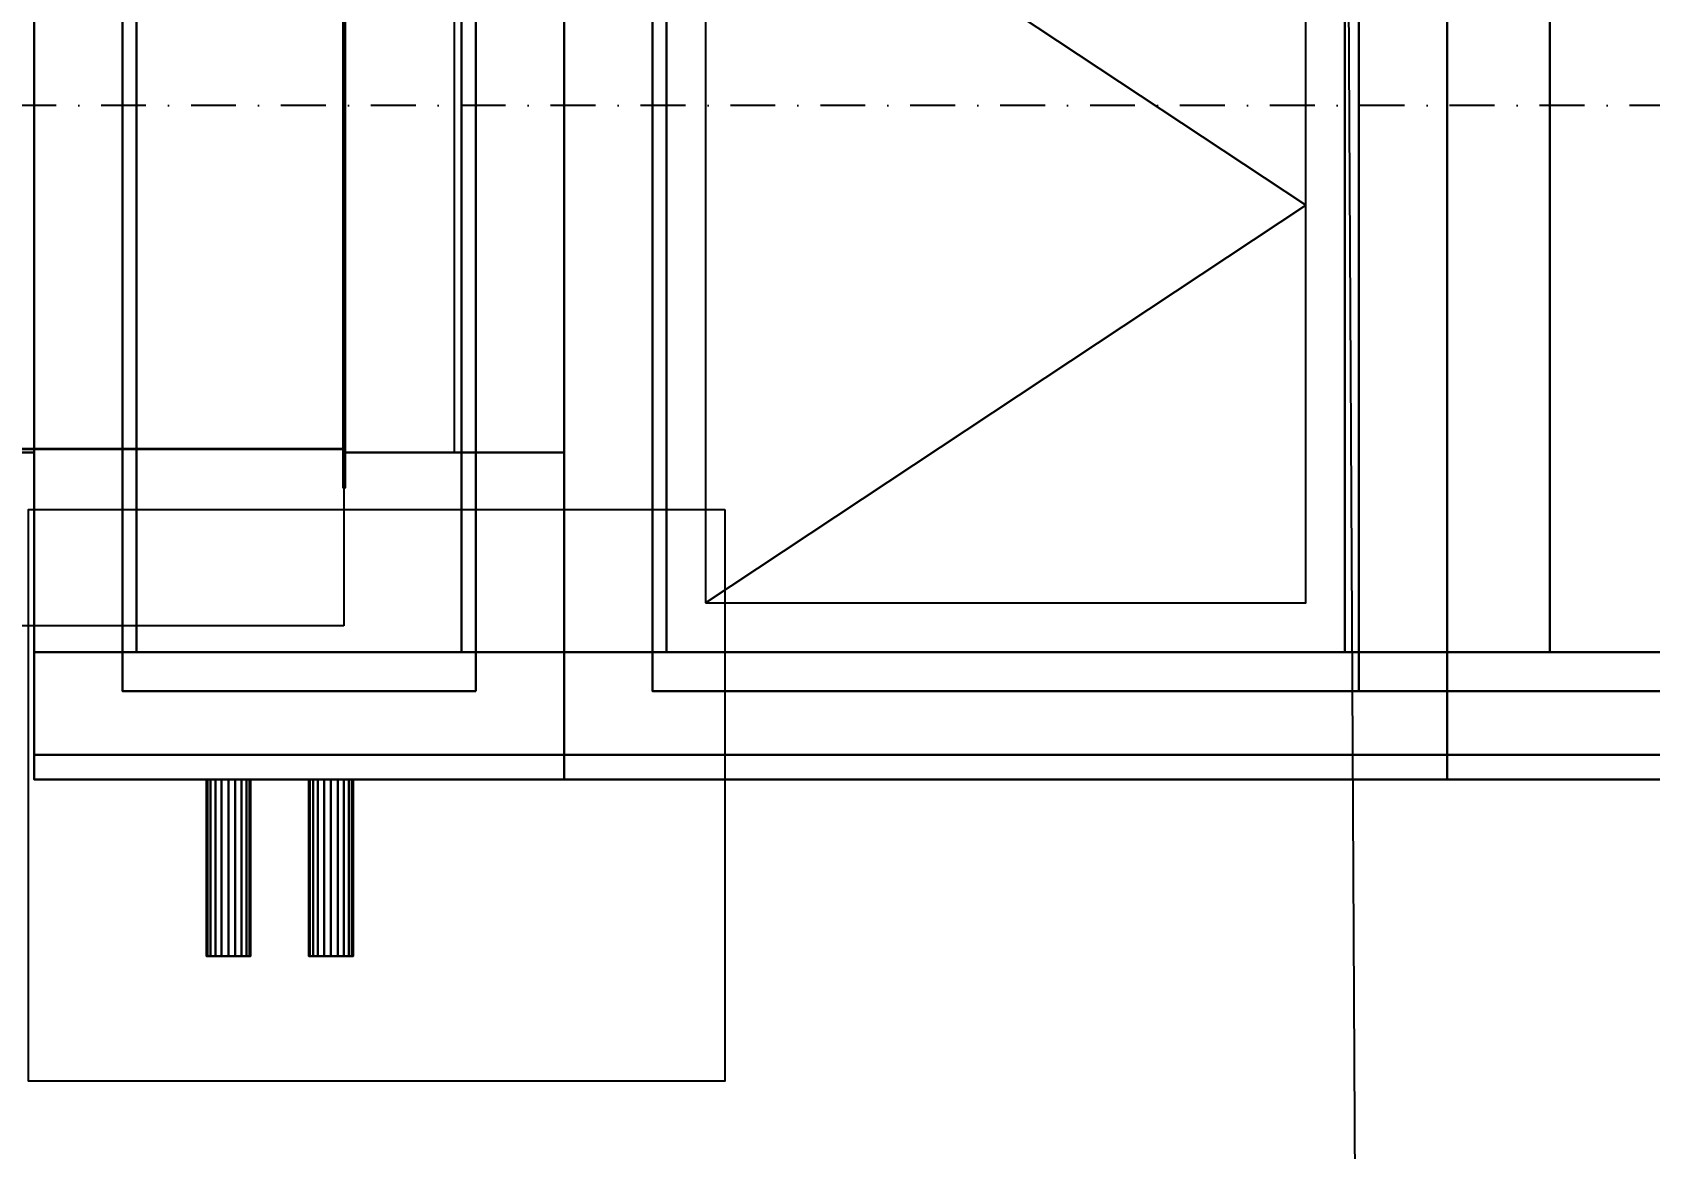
# Model space of a CAD drawing. Header units: millimetres. Extents: x 83708 to 840243643, y 645190 to 956201.
# Drawn here: x 351299 to 352214, y 855303 to 855935 of the extents above; entities that cross this region are included whole.
import ezdxf
from ezdxf import colors
from ezdxf.entities.mleader import LeaderData, LeaderLine
from ezdxf.math import Vec2, Vec3

# ---------------------------------------------------------------- set-up
doc = ezdxf.new("R2010")
doc.units = ezdxf.units.MM
doc.linetypes.add('DASHDOTX2', pattern=[50.8, 25.4, -12.7, 0, -12.7])
doc.linetypes.add('MiddleRoom', pattern=[1100000.0, 100000, 1000000.0])
for name, color, linetype in [('!ESP_Teljed', 30, 'DASHDOTX2'), ('DUCT-S-1', 7, 'Continuous'), ('FLECAD1', 7, 'Continuous'), ('FLECAD2', 7, 'Continuous'), ('FLECAD3', 7, 'Continuous'), ('FLECAD4', 7, 'Continuous'), ('PIPE-H-1', 7, 'Continuous')]:
    doc.layers.add(name, color=color, linetype=linetype)
doc.layers.add('Sein', color=7, linetype='Continuous', lineweight=9)
doc.styles.add('Annotative', font='malgunsl.ttf', dxfattribs={"height": 2})

# ---------------------------------------------------------------- blocks, each defined once
blk = doc.blocks.new('A$Cef77760f')
at = {"layer": '!ESP_Teljed'}
blk.add_lwpolyline([(1499.77, 5260), (-42299.67, 5260)], dxfattribs=at)
blk = doc.blocks.new('A$C98a65306')
at = {"lineweight": 0}
blk.add_blockref('A$Cef77760f', (40000, -10840), dxfattribs=at)
blk = doc.blocks.new('AC02935765_20221207113114_0')
at = {"layer": 'FLECAD1', "linetype": 'Continuous'}
for points in [[(425, 140, 150), (125, 139.9999, 150), (125, 1240, 150), (424.9999, 1240, 150)], [(125, 139.9999, 150), (125, 139.9999, 726), (125, 1240, 726), (125, 1240, 150)], [(425, 140, 726), (424.9999, 1240, 726), (125, 1240, 726), (125, 139.9999, 726)], [(925, 140, 150), (425, 140, 150), (424.9999, 1240, 150), (924.9999, 1240, 150)], [(425, 140, 150), (425, 140, 1302), (424.9999, 1240, 1302), (424.9999, 1240, 150)], [(925, 140, 1302), (924.9999, 1240, 1302), (424.9999, 1240, 1302), (425, 140, 1302)], [(425, 140, 150), (424.9999, 1240, 150), (424.9999, 1240, 726), (425, 140, 726)], [(2275, 140.0001, 150), (925, 140, 150), (924.9999, 1240, 150), (2275, 1240, 150)], [(925, 140, 150), (925, 140, 1302), (924.9999, 1240, 1302), (924.9999, 1240, 150)], [(2275, 140.0001, 1302), (2275, 1240, 1302), (924.9999, 1240, 1302), (925, 140, 1302)], [(925, 140, 150), (924.9999, 1240, 150), (924.9999, 1240, 1302), (925, 140, 1302)], [(183, 211.9999), (125, 211.9999), (125, 1168), (183, 1168)], [(125, 211.9999), (125, 211.9999, 150), (125, 1168, 150), (125, 1168)], [(183, 211.9999, 150), (183, 1168, 150), (125, 1168, 150), (125, 211.9999, 150)], [(183, 211.9999), (183, 1168), (183, 1168, 150), (183, 211.9999, 150)], [(425, 212), (367, 212), (366.9999, 1168), (424.9999, 1168)], [(367, 212), (367, 212, 150), (366.9999, 1168, 150), (366.9999, 1168)], [(425, 212, 150), (424.9999, 1168, 150), (366.9999, 1168, 150), (367, 212, 150)], [(483, 212), (425, 212), (424.9999, 1168), (482.9999, 1168)], [(425, 212), (425, 212, 150), (424.9999, 1168, 150), (424.9999, 1168)], [(483, 212, 150), (482.9999, 1168, 150), (424.9999, 1168, 150), (425, 212, 150)], [(425, 212), (424.9999, 1168), (424.9999, 1168, 150), (425, 212, 150)], [(483, 212), (482.9999, 1168), (482.9999, 1168, 150), (483, 212, 150)], [(925, 212), (867, 212), (866.9999, 1168), (924.9999, 1168)], [(867, 212), (867, 212, 150), (866.9999, 1168, 150), (866.9999, 1168)], [(925, 212, 150), (924.9999, 1168, 150), (866.9999, 1168, 150), (867, 212, 150)], [(983, 212), (925, 212), (924.9999, 1168), (982.9999, 1168)], [(925, 212), (925, 212, 150), (924.9999, 1168, 150), (924.9999, 1168)], [(983, 212, 150), (982.9999, 1168, 150), (924.9999, 1168, 150), (925, 212, 150)], [(925, 212), (924.9999, 1168), (924.9999, 1168, 150), (925, 212, 150)], [(983, 212), (982.9999, 1168), (982.9999, 1168, 150), (983, 212, 150)], [(299.9999, 1145, 794), (300.9999, 1145, 794), (301, 304.9999, 794), (300, 304.9999, 794)], [(299.9999, 1145, 794), (300, 304.9999, 794), (300, 304.9999, 1234), (299.9999, 1145, 1234)], [(299.9999, 1145, 1234), (300, 304.9999, 1234), (301, 304.9999, 1234), (300.9999, 1145, 1234)], [(300.9999, 1145, 794), (300.9999, 1145, 1234), (301, 304.9999, 1234), (301, 304.9999, 794)], [(1, 1125, 238), (125, 1125, 238), (125, 324.9999, 238), (1, 324.9999, 238)], [(1, 1125, 638), (1, 324.9999, 638), (125, 324.9999, 638), (125, 1125, 638)], [(125, 1125, 238), (125, 1125, 638), (125, 324.9999, 638), (125, 324.9999, 238)], [(300.9999, 1125, 814), (424.9999, 1125, 814), (425, 324.9999, 814), (301, 324.9999, 814)], [(300.9999, 1125, 814), (301, 324.9999, 814), (301, 324.9999, 1214), (300.9999, 1125, 1214)], [(300.9999, 1125, 1214), (301, 324.9999, 1214), (425, 324.9999, 1214), (424.9999, 1125, 1214)], [(424.9999, 1125, 814), (424.9999, 1125, 1214), (425, 324.9999, 1214), (425, 324.9999, 814)], [(1, 324.9999, 238), (125, 324.9999, 238), (125, 324.9999, 638), (1, 324.9999, 638)], [(301, 324.9999, 814), (425, 324.9999, 814), (425, 324.9999, 1214), (301, 324.9999, 1214)], [(300, 304.9999, 794), (301, 304.9999, 794), (301, 304.9999, 1234), (300, 304.9999, 1234)], [(425, 154), (125, 153.9999), (125, 211.9999), (425, 212)], [(425, 212), (125, 211.9999), (125, 211.9999, 150), (425, 212, 150)], [(425, 154, 150), (425, 212, 150), (125, 211.9999, 150), (125, 153.9999, 150)], [(183, 211.9999), (183, 211.9999, 150), (125, 211.9999, 150), (125, 211.9999)], [(125, 153.9999), (125, 153.9999, 150), (125, 211.9999, 150), (125, 211.9999)], [(425, 212), (425, 212, 150), (367, 212, 150), (367, 212)], [(483, 212), (483, 212, 150), (425, 212, 150), (425, 212)], [(925, 154), (425, 154), (425, 212), (925, 212)], [(425, 154), (425, 154, 150), (425, 212, 150), (425, 212)], [(925, 212), (425, 212), (425, 212, 150), (925, 212, 150)], [(925, 154, 150), (925, 212, 150), (425, 212, 150), (425, 154, 150)], [(425, 154), (425, 212), (425, 212, 150), (425, 154, 150)], [(925, 212), (925, 212, 150), (867, 212, 150), (867, 212)], [(2275, 154.0001), (925, 154), (925, 212), (2275, 212.0001)], [(2275, 212.0001), (925, 212), (925, 212, 150), (2275, 212.0001, 150)], [(2275, 154.0001, 150), (2275, 212.0001, 150), (925, 212, 150), (925, 154, 150)], [(983, 212), (983, 212, 150), (925, 212, 150), (925, 212)], [(925, 154), (925, 154, 150), (925, 212, 150), (925, 212)], [(925, 154), (925, 212), (925, 212, 150), (925, 154, 150)], [(425, 154), (425, 154, 150), (125, 153.9999, 150), (125, 153.9999)], [(925, 154), (925, 154, 150), (425, 154, 150), (425, 154)], [(2275, 154.0001), (2275, 154.0001, 150), (925, 154, 150), (925, 154)], [(425, 140, 150), (425, 140, 726), (125, 139.9999, 726), (125, 139.9999, 150)], [(925, 140, 150), (925, 140, 1302), (425, 140, 1302), (425, 140, 150)], [(2275, 140.0001, 150), (2275, 140.0001, 1302), (925, 140, 1302), (925, 140, 150)]]:
    blk.add_3dface(points, dxfattribs=at)
at = {"layer": 'FLECAD2', "linetype": 'Continuous'}
for points in [[(125, 189.9999, 203), (125, 189.9999, 673), (125, 1190, 673), (125, 1190, 203), (125, 189.9999, 203)], [(125, 189.9999, 203), (125, 189.9999, 673), (125, 1190, 673), (125, 1190, 203), (125, 189.9999, 203)], [(375, 190, 150), (175, 189.9999, 150), (175, 1190, 150), (374.9999, 1190, 150), (375, 190, 150)], [(175, 189.9999, 150), (175, 189.9999, 150), (175, 1190, 150), (175, 1190, 150), (175, 189.9999, 150)], [(375, 190, 726), (374.9999, 1190, 726), (175, 1190, 726), (175, 189.9999, 726), (375, 190, 726)], [(175, 189.9999, 726), (175, 1190, 726), (175, 1190, 726), (175, 189.9999, 726), (175, 189.9999, 726)], [(425, 190, 203), (425, 190, 673), (424.9999, 1190, 673), (424.9999, 1190, 203), (425, 190, 203)], [(425, 190, 203), (425, 190, 673), (424.9999, 1190, 673), (424.9999, 1190, 203), (425, 190, 203)], [(424.9999, 1190, 779), (425, 190, 779), (425, 190, 1249), (424.9999, 1190, 1249), (424.9999, 1190, 779)], [(424.9999, 1190, 779), (425, 190, 779), (425, 190, 1249), (424.9999, 1190, 1249), (424.9999, 1190, 779)], [(425, 190, 203), (424.9999, 1190, 203), (424.9999, 1190, 673), (425, 190, 673), (425, 190, 203)], [(925, 190, 150), (475, 190, 150), (474.9999, 1190, 150), (924.9999, 1190, 150), (925, 190, 150)], [(475, 190, 150), (475, 190, 150), (474.9999, 1190, 150), (474.9999, 1190, 150), (475, 190, 150)], [(474.9999, 1190, 1302), (475, 190, 1302), (475, 190, 1302), (474.9999, 1190, 1302), (474.9999, 1190, 1302)], [(474.9999, 1190, 1302), (475, 190, 1302), (875, 190, 1302), (874.9999, 1190, 1302), (474.9999, 1190, 1302)], [(874.9999, 1190, 1302), (875, 190, 1302), (925, 190, 1302), (924.9999, 1190, 1302), (874.9999, 1190, 1302)], [(2275, 190.0001, 150), (925, 190, 150), (924.9999, 1190, 150), (2275, 1190, 150), (2275, 190.0001, 150)], [(925, 190, 203), (925, 190, 1249), (924.9999, 1190, 1249), (924.9999, 1190, 203), (925, 190, 203)], [(2275, 190.0001, 1302), (2275, 1190, 1302), (924.9999, 1190, 1302), (925, 190, 1302), (2275, 190.0001, 1302)], [(925, 190, 203), (924.9999, 1190, 203), (924.9999, 1190, 673), (925, 190, 673), (925, 190, 203)], [(924.9999, 1190, 779), (924.9999, 1190, 1249), (925, 190, 1249), (925, 190, 779), (924.9999, 1190, 779)], [(924.9999, 1190, 779), (924.9999, 1190, 1249), (925, 190, 1249), (925, 190, 779), (924.9999, 1190, 779)], [(375, 140, 203), (375, 140, 673), (175, 139.9999, 673), (175, 139.9999, 203), (375, 140, 203)], [(175, 139.9999, 203), (175, 139.9999, 673), (175, 139.9999, 673), (175, 139.9999, 203), (175, 139.9999, 203)], [(925, 140, 203), (925, 140, 673), (475, 140, 673), (475, 140, 203), (925, 140, 203)], [(475, 140, 203), (475, 140, 673), (475, 140, 673), (475, 140, 203), (475, 140, 203)], [(475, 140, 779), (475, 140, 779), (475, 140, 1249), (475, 140, 1249), (475, 140, 779)], [(475, 140, 779), (875, 140, 779), (875, 140, 1249), (475, 140, 1249), (475, 140, 779)], [(875, 140, 779), (925, 140, 779), (925, 140, 1249), (875, 140, 1249), (875, 140, 779)], [(2275, 140.0001, 203), (2275, 140.0001, 1249), (925, 140, 1249), (925, 140, 203), (2275, 140.0001, 203)]]:
    blk.add_polyline3d(points, dxfattribs=at)
at = {"layer": 'FLECAD3', "linetype": 'Continuous'}
for p, q in [((363, 324.9999, 814), (363, 804.9999, 814)), ((363, 324.9999, 1214), (363, 804.9999, 1214)), ((332, 324.9999, 1214), (332, 324.9999, 974)), ((363, 324.9999, 814), (363, 324.9999, 1054)), ((394, 324.9999, 1214), (394, 324.9999, 974)), ((317.5, 140, 438), (232.5, 139.9999, 438)), ((275, 140, 395.5), (275, 140, 480.5)), ((475, 140, 203), (925, 140, 203)), ((925, 140, 1249), (475, 140, 1249)), ((475, 140, 1249), (475, 140, 203)), ((686.4, 140, 414.5), (662.2, 140, 414.5)), ((686.4, 140, 461.5), (662.2, 140, 461.5)), ((2275, 140.0001, 673), (925, 140, 673)), ((2275, 140.0001, 779), (925, 140, 779)), ((1225, 140, 203), (925, 140, 203)), ((925, 140, 203), (925, 140, 1249)), ((925, 140, 1249), (1225, 140, 1249)), ((925, 140, 203), (925, 140, 1249))]:
    blk.add_line(p, q, dxfattribs=at)
for points in [[(505, 240, 1302), (845, 240, 1302), (844.9999, 1140, 1302), (504.9999, 1140, 1302), (505, 240, 1302)], [(505, 240, 1302), (845, 465, 1302), (505, 690, 1302), (845, 915, 1302), (505, 1140, 1302)], [(125, 1125, 238), (125, 324.9999, 238), (125, 324.9999, 638), (125, 1125, 638), (125, 1125, 238)], [(299.9999, 1125, 814), (300, 324.9999, 814), (300, 324.9999, 1214), (299.9999, 1125, 1214), (299.9999, 1125, 814)], [(424.9999, 1125, 814), (425, 324.9999, 814), (425, 324.9999, 1214), (424.9999, 1125, 1214), (424.9999, 1125, 814)], [(225, 211.9999, 75), (224.9651, 211.9999, 72.9389), (224.5549, 211.9999, 68.90771), (223.7549, 211.9999, 65.00391), (222.5852, 211.9999, 61.2477), (221.0659, 211.9999, 57.65924), (219.2173, 211.9999, 54.25877), (215.906, 211.9999, 49.52486), (210.4751, 211.9999, 44.09406), (205.7412, 211.9999, 40.78271), (202.3408, 211.9999, 38.93413), (198.7522, 211.9999, 37.41487), (194.9961, 211.9999, 36.24514), (191.0923, 211.9999, 35.44512), (187.061, 211.9999, 35.03502), (185, 211.9999, 35), (182.939, 211.9999, 35.03502), (178.9077, 211.9999, 35.44512), (175.0039, 211.9999, 36.24514), (171.2478, 211.9999, 37.41487), (167.6592, 211.9999, 38.93413), (164.2588, 211.9999, 40.78271), (159.5249, 211.9999, 44.09406), (154.094, 211.9999, 49.52486), (150.7827, 211.9999, 54.25877), (148.9341, 211.9999, 57.65924), (147.4148, 211.9999, 61.2477), (146.2451, 211.9999, 65.00391), (145.4451, 211.9999, 68.90771), (145.0349, 211.9999, 72.9389), (145, 211.9999, 75), (145.0349, 211.9999, 77.0611), (145.4451, 211.9999, 81.09229), (146.2451, 211.9999, 84.99609), (147.4148, 211.9999, 88.7523), (148.9341, 211.9999, 92.34076), (150.7827, 211.9999, 95.74123), (154.094, 211.9999, 100.4751), (159.5249, 211.9999, 105.9059), (164.2588, 211.9999, 109.2173), (167.6592, 211.9999, 111.0659), (171.2478, 211.9999, 112.5851), (175.0039, 211.9999, 113.7549), (178.9077, 211.9999, 114.5549), (182.939, 211.9999, 114.965), (185, 211.9999, 115), (187.061, 211.9999, 114.965), (191.0923, 211.9999, 114.5549), (194.9961, 211.9999, 113.7549), (198.7522, 211.9999, 112.5851), (202.3408, 211.9999, 111.0659), (205.7412, 211.9999, 109.2173), (210.4751, 211.9999, 105.9059), (215.906, 211.9999, 100.4751), (219.2173, 211.9999, 95.74123), (221.0659, 211.9999, 92.34076), (222.5852, 211.9999, 88.7523), (223.7549, 211.9999, 84.99609), (224.5549, 211.9999, 81.09229), (224.9651, 211.9999, 77.0611), (225, 211.9999, 75), (225, 211.9999, 75)], [(405, 212, 75), (404.965, 212, 72.9389), (404.5549, 212, 68.90771), (403.7549, 212, 65.00391), (402.5851, 212, 61.2477), (401.0659, 212, 57.65924), (399.2173, 212, 54.25877), (395.906, 212, 49.52486), (390.4751, 212, 44.09406), (385.7412, 212, 40.78271), (382.3407, 212, 38.93413), (378.7523, 212, 37.41487), (374.9961, 212, 36.24514), (371.0923, 212, 35.44512), (367.0612, 212, 35.03502), (365, 212, 35), (362.9388, 212, 35.03502), (358.9077, 212, 35.44512), (355.0039, 212, 36.24514), (351.2477, 212, 37.41487), (347.6593, 212, 38.93413), (344.2588, 212, 40.78271), (339.5249, 212, 44.09406), (334.094, 212, 49.52486), (330.7827, 212, 54.25877), (328.9341, 212, 57.65924), (327.4149, 212, 61.2477), (326.2451, 212, 65.00391), (325.4451, 212, 68.90771), (325.035, 212, 72.9389), (325, 212, 75), (325.035, 212, 77.0611), (325.4451, 212, 81.09229), (326.2451, 212, 84.99609), (327.4149, 212, 88.7523), (328.9341, 212, 92.34076), (330.7827, 212, 95.74123), (334.094, 212, 100.4751), (339.5249, 212, 105.9059), (344.2588, 212, 109.2173), (347.6593, 212, 111.0659), (351.2477, 212, 112.5851), (355.0039, 212, 113.7549), (358.9077, 212, 114.5549), (362.9388, 212, 114.965), (365, 212, 115), (367.0612, 212, 114.965), (371.0923, 212, 114.5549), (374.9961, 212, 113.7549), (378.7523, 212, 112.5851), (382.3407, 212, 111.0659), (385.7412, 212, 109.2173), (390.4751, 212, 105.9059), (395.906, 212, 100.4751), (399.2173, 212, 95.74123), (401.0659, 212, 92.34076), (402.5851, 212, 88.7523), (403.7549, 212, 84.99609), (404.5549, 212, 81.09229), (404.965, 212, 77.0611), (405, 212, 75), (405, 212, 75)], [(565, 212, 75), (564.965, 212, 72.9389), (564.5549, 212, 68.90771), (563.7549, 212, 65.00391), (562.5851, 212, 61.2477), (561.0659, 212, 57.65924), (559.2173, 212, 54.25877), (555.906, 212, 49.52486), (550.4751, 212, 44.09406), (545.7412, 212, 40.78271), (542.3407, 212, 38.93413), (538.7523, 212, 37.41487), (534.9961, 212, 36.24514), (531.0923, 212, 35.44512), (527.0612, 212, 35.03502), (525, 212, 35), (522.9388, 212, 35.03502), (518.9077, 212, 35.44512), (515.0039, 212, 36.24514), (511.2477, 212, 37.41487), (507.6593, 212, 38.93413), (504.2588, 212, 40.78271), (499.5249, 212, 44.09406), (494.094, 212, 49.52486), (490.7827, 212, 54.25877), (488.9341, 212, 57.65924), (487.4149, 212, 61.2477), (486.2451, 212, 65.00391), (485.4451, 212, 68.90771), (485.035, 212, 72.9389), (485, 212, 75), (485.035, 212, 77.0611), (485.4451, 212, 81.09229), (486.2451, 212, 84.99609), (487.4149, 212, 88.7523), (488.9341, 212, 92.34076), (490.7827, 212, 95.74123), (494.094, 212, 100.4751), (499.5249, 212, 105.9059), (504.2588, 212, 109.2173), (507.6593, 212, 111.0659), (511.2477, 212, 112.5851), (515.0039, 212, 113.7549), (518.9077, 212, 114.5549), (522.9388, 212, 114.965), (525, 212, 115), (527.0612, 212, 114.965), (531.0923, 212, 114.5549), (534.9961, 212, 113.7549), (538.7523, 212, 112.5851), (542.3407, 212, 111.0659), (545.7412, 212, 109.2173), (550.4751, 212, 105.9059), (555.906, 212, 100.4751), (559.2173, 212, 95.74123), (561.0659, 212, 92.34076), (562.5851, 212, 88.7523), (563.7549, 212, 84.99609), (564.5549, 212, 81.09229), (564.965, 212, 77.0611), (565, 212, 75), (565, 212, 75)], [(865, 212, 75), (864.965, 212, 72.9389), (864.5549, 212, 68.90771), (863.7549, 212, 65.00391), (862.5851, 212, 61.2477), (861.0659, 212, 57.65924), (859.2173, 212, 54.25877), (855.906, 212, 49.52486), (850.4751, 212, 44.09406), (845.7412, 212, 40.78271), (842.3407, 212, 38.93413), (838.7523, 212, 37.41487), (834.9961, 212, 36.24514), (831.0923, 212, 35.44512), (827.0612, 212, 35.03502), (825, 212, 35), (822.9388, 212, 35.03502), (818.9077, 212, 35.44512), (815.0039, 212, 36.24514), (811.2477, 212, 37.41487), (807.6593, 212, 38.93413), (804.2588, 212, 40.78271), (799.5249, 212, 44.09406), (794.094, 212, 49.52486), (790.7827, 212, 54.25877), (788.9341, 212, 57.65924), (787.4149, 212, 61.2477), (786.2451, 212, 65.00391), (785.4451, 212, 68.90771), (785.035, 212, 72.9389), (785, 212, 75), (785.035, 212, 77.0611), (785.4451, 212, 81.09229), (786.2451, 212, 84.99609), (787.4149, 212, 88.7523), (788.9341, 212, 92.34076), (790.7827, 212, 95.74123), (794.094, 212, 100.4751), (799.5249, 212, 105.9059), (804.2588, 212, 109.2173), (807.6593, 212, 111.0659), (811.2477, 212, 112.5851), (815.0039, 212, 113.7549), (818.9077, 212, 114.5549), (822.9388, 212, 114.965), (825, 212, 115), (827.0612, 212, 114.965), (831.0923, 212, 114.5549), (834.9961, 212, 113.7549), (838.7523, 212, 112.5851), (842.3407, 212, 111.0659), (845.7412, 212, 109.2173), (850.4751, 212, 105.9059), (855.906, 212, 100.4751), (859.2173, 212, 95.74123), (861.0659, 212, 92.34076), (862.5851, 212, 88.7523), (863.7549, 212, 84.99609), (864.5549, 212, 81.09229), (864.965, 212, 77.0611), (865, 212, 75), (865, 212, 75)], [(225, 153.9999, 75), (224.9651, 153.9999, 72.9389), (224.5549, 153.9999, 68.90771), (223.7549, 153.9999, 65.00391), (222.5852, 153.9999, 61.2477), (221.0659, 153.9999, 57.65924), (219.2173, 153.9999, 54.25877), (215.906, 153.9999, 49.52486), (210.4751, 153.9999, 44.09406), (205.7412, 153.9999, 40.78271), (202.3408, 153.9999, 38.93413), (198.7522, 153.9999, 37.41487), (194.9961, 153.9999, 36.24514), (191.0923, 153.9999, 35.44512), (187.061, 153.9999, 35.03502), (185, 153.9999, 35), (182.939, 153.9999, 35.03502), (178.9077, 153.9999, 35.44512), (175.0039, 153.9999, 36.24514), (171.2478, 153.9999, 37.41487), (167.6592, 153.9999, 38.93413), (164.2588, 153.9999, 40.78271), (159.5249, 153.9999, 44.09406), (154.094, 153.9999, 49.52486), (150.7827, 153.9999, 54.25877), (148.9341, 153.9999, 57.65924), (147.4148, 153.9999, 61.2477), (146.2451, 153.9999, 65.00391), (145.4451, 153.9999, 68.90771), (145.0349, 153.9999, 72.9389), (145, 153.9999, 75), (145.0349, 153.9999, 77.0611), (145.4451, 153.9999, 81.09229), (146.2451, 153.9999, 84.99609), (147.4148, 153.9999, 88.7523), (148.9341, 153.9999, 92.34076), (150.7827, 153.9999, 95.74123), (154.094, 153.9999, 100.4751), (159.5249, 153.9999, 105.9059), (164.2588, 153.9999, 109.2173), (167.6592, 153.9999, 111.0659), (171.2478, 153.9999, 112.5851), (175.0039, 153.9999, 113.7549), (178.9077, 153.9999, 114.5549), (182.939, 153.9999, 114.965), (185, 153.9999, 115), (187.061, 153.9999, 114.965), (191.0923, 153.9999, 114.5549), (194.9961, 153.9999, 113.7549), (198.7522, 153.9999, 112.5851), (202.3408, 153.9999, 111.0659), (205.7412, 153.9999, 109.2173), (210.4751, 153.9999, 105.9059), (215.906, 153.9999, 100.4751), (219.2173, 153.9999, 95.74123), (221.0659, 153.9999, 92.34076), (222.5852, 153.9999, 88.7523), (223.7549, 153.9999, 84.99609), (224.5549, 153.9999, 81.09229), (224.9651, 153.9999, 77.0611), (225, 153.9999, 75), (225, 153.9999, 75)], [(405, 154, 75), (404.965, 154, 72.9389), (404.5549, 154, 68.90771), (403.7549, 154, 65.00391), (402.5851, 154, 61.2477), (401.0659, 154, 57.65924), (399.2173, 154, 54.25877), (395.906, 154, 49.52486), (390.4751, 154, 44.09406), (385.7412, 154, 40.78271), (382.3407, 154, 38.93413), (378.7523, 154, 37.41487), (374.9961, 154, 36.24514), (371.0923, 154, 35.44512), (367.0612, 154, 35.03502), (365, 154, 35), (362.9388, 154, 35.03502), (358.9077, 154, 35.44512), (355.0039, 154, 36.24514), (351.2477, 154, 37.41487), (347.6593, 154, 38.93413), (344.2588, 154, 40.78271), (339.5249, 154, 44.09406), (334.094, 154, 49.52486), (330.7827, 154, 54.25877), (328.9341, 154, 57.65924), (327.4149, 154, 61.2477), (326.2451, 154, 65.00391), (325.4451, 154, 68.90771), (325.035, 154, 72.9389), (325, 154, 75), (325.035, 154, 77.0611), (325.4451, 154, 81.09229), (326.2451, 154, 84.99609), (327.4149, 154, 88.7523), (328.9341, 154, 92.34076), (330.7827, 154, 95.74123), (334.094, 154, 100.4751), (339.5249, 154, 105.9059), (344.2588, 154, 109.2173), (347.6593, 154, 111.0659), (351.2477, 154, 112.5851), (355.0039, 154, 113.7549), (358.9077, 154, 114.5549), (362.9388, 154, 114.965), (365, 154, 115), (367.0612, 154, 114.965), (371.0923, 154, 114.5549), (374.9961, 154, 113.7549), (378.7523, 154, 112.5851), (382.3407, 154, 111.0659), (385.7412, 154, 109.2173), (390.4751, 154, 105.9059), (395.906, 154, 100.4751), (399.2173, 154, 95.74123), (401.0659, 154, 92.34076), (402.5851, 154, 88.7523), (403.7549, 154, 84.99609), (404.5549, 154, 81.09229), (404.965, 154, 77.0611), (405, 154, 75), (405, 154, 75)], [(565, 154, 75), (564.965, 154, 72.9389), (564.5549, 154, 68.90771), (563.7549, 154, 65.00391), (562.5851, 154, 61.2477), (561.0659, 154, 57.65924), (559.2173, 154, 54.25877), (555.906, 154, 49.52486), (550.4751, 154, 44.09406), (545.7412, 154, 40.78271), (542.3407, 154, 38.93413), (538.7523, 154, 37.41487), (534.9961, 154, 36.24514), (531.0923, 154, 35.44512), (527.0612, 154, 35.03502), (525, 154, 35), (522.9388, 154, 35.03502), (518.9077, 154, 35.44512), (515.0039, 154, 36.24514), (511.2477, 154, 37.41487), (507.6593, 154, 38.93413), (504.2588, 154, 40.78271), (499.5249, 154, 44.09406), (494.094, 154, 49.52486), (490.7827, 154, 54.25877), (488.9341, 154, 57.65924), (487.4149, 154, 61.2477), (486.2451, 154, 65.00391), (485.4451, 154, 68.90771), (485.035, 154, 72.9389), (485, 154, 75), (485.035, 154, 77.0611), (485.4451, 154, 81.09229), (486.2451, 154, 84.99609), (487.4149, 154, 88.7523), (488.9341, 154, 92.34076), (490.7827, 154, 95.74123), (494.094, 154, 100.4751), (499.5249, 154, 105.9059), (504.2588, 154, 109.2173), (507.6593, 154, 111.0659), (511.2477, 154, 112.5851), (515.0039, 154, 113.7549), (518.9077, 154, 114.5549), (522.9388, 154, 114.965), (525, 154, 115), (527.0612, 154, 114.965), (531.0923, 154, 114.5549), (534.9961, 154, 113.7549), (538.7523, 154, 112.5851), (542.3407, 154, 111.0659), (545.7412, 154, 109.2173), (550.4751, 154, 105.9059), (555.906, 154, 100.4751), (559.2173, 154, 95.74123), (561.0659, 154, 92.34076), (562.5851, 154, 88.7523), (563.7549, 154, 84.99609), (564.5549, 154, 81.09229), (564.965, 154, 77.0611), (565, 154, 75), (565, 154, 75)], [(865, 154, 75), (864.965, 154, 72.9389), (864.5549, 154, 68.90771), (863.7549, 154, 65.00391), (862.5851, 154, 61.2477), (861.0659, 154, 57.65924), (859.2173, 154, 54.25877), (855.906, 154, 49.52486), (850.4751, 154, 44.09406), (845.7412, 154, 40.78271), (842.3407, 154, 38.93413), (838.7523, 154, 37.41487), (834.9961, 154, 36.24514), (831.0923, 154, 35.44512), (827.0612, 154, 35.03502), (825, 154, 35), (822.9388, 154, 35.03502), (818.9077, 154, 35.44512), (815.0039, 154, 36.24514), (811.2477, 154, 37.41487), (807.6593, 154, 38.93413), (804.2588, 154, 40.78271), (799.5249, 154, 44.09406), (794.094, 154, 49.52486), (790.7827, 154, 54.25877), (788.9341, 154, 57.65924), (787.4149, 154, 61.2477), (786.2451, 154, 65.00391), (785.4451, 154, 68.90771), (785.035, 154, 72.9389), (785, 154, 75), (785.035, 154, 77.0611), (785.4451, 154, 81.09229), (786.2451, 154, 84.99609), (787.4149, 154, 88.7523), (788.9341, 154, 92.34076), (790.7827, 154, 95.74123), (794.094, 154, 100.4751), (799.5249, 154, 105.9059), (804.2588, 154, 109.2173), (807.6593, 154, 111.0659), (811.2477, 154, 112.5851), (815.0039, 154, 113.7549), (818.9077, 154, 114.5549), (822.9388, 154, 114.965), (825, 154, 115), (827.0612, 154, 114.965), (831.0923, 154, 114.5549), (834.9961, 154, 113.7549), (838.7523, 154, 112.5851), (842.3407, 154, 111.0659), (845.7412, 154, 109.2173), (850.4751, 154, 105.9059), (855.906, 154, 100.4751), (859.2173, 154, 95.74123), (861.0659, 154, 92.34076), (862.5851, 154, 88.7523), (863.7549, 154, 84.99609), (864.5549, 154, 81.09229), (864.965, 154, 77.0611), (865, 154, 75), (865, 154, 75)], [(331.6666, 140, 438), (331.6171, 140, 435.0801), (331.0361, 140, 429.3693), (329.9027, 140, 423.8389), (328.2456, 140, 418.5175), (326.0933, 140, 413.4339), (323.4745, 140, 408.6166), (320.4177, 140, 404.0941), (316.9517, 140, 399.8952), (313.1047, 140, 396.0484), (308.9059, 140, 392.5823), (304.3834, 140, 389.5255), (299.566, 140, 386.9067), (294.4824, 140, 384.7544), (289.1611, 140, 383.0973), (283.6307, 140, 381.9639), (277.9199, 140, 381.3829), (275, 140, 381.3333), (272.0801, 140, 381.3829), (266.3693, 139.9999, 381.9639), (260.8389, 139.9999, 383.0973), (255.5176, 139.9999, 384.7544), (250.434, 139.9999, 386.9067), (245.6166, 139.9999, 389.5255), (241.0941, 139.9999, 392.5823), (236.8953, 139.9999, 396.0484), (233.0483, 139.9999, 399.8952), (229.5823, 139.9999, 404.0941), (226.5254, 139.9999, 408.6166), (223.9067, 139.9999, 413.4339), (221.7544, 139.9999, 418.5175), (220.0972, 139.9999, 423.8389), (218.9639, 139.9999, 429.3693), (218.3831, 139.9999, 435.0801), (218.3333, 139.9999, 438), (218.3831, 139.9999, 440.9199), (218.9639, 139.9999, 446.6307), (220.0972, 139.9999, 452.1611), (221.7544, 139.9999, 457.4825), (223.9067, 139.9999, 462.5661), (226.5254, 139.9999, 467.3834), (229.5823, 139.9999, 471.9059), (233.0483, 139.9999, 476.1048), (236.8953, 139.9999, 479.9516), (241.0941, 139.9999, 483.4177), (245.6166, 139.9999, 486.4745), (250.434, 139.9999, 489.0933), (255.5176, 139.9999, 491.2456), (260.8389, 139.9999, 492.9027), (266.3693, 139.9999, 494.0361), (272.0801, 140, 494.6171), (275, 140, 494.6667), (277.9199, 140, 494.6171), (283.6307, 140, 494.0361), (289.1611, 140, 492.9027), (294.4824, 140, 491.2456), (299.566, 140, 489.0933), (304.3834, 140, 486.4745), (308.9059, 140, 483.4177), (313.1047, 140, 479.9516), (316.9517, 140, 476.1048), (320.4177, 140, 471.9059), (323.4745, 140, 467.3834), (326.0933, 140, 462.5661), (328.2456, 140, 457.4825), (329.9027, 140, 452.1611), (331.0361, 140, 446.6307), (331.6171, 140, 440.9199), (331.6666, 140, 438), (331.6666, 140, 438)], [(505, 140, 802.5), (845, 140, 802.5), (845, 140, 1225.5), (505, 140, 1225.5), (505, 140, 802.5)], [(505, 140, 802.5), (845, 140, 908.25), (505, 140, 1014), (845, 140, 1119.75), (505, 140, 1225.5)], [(533, 140, 1136.311), (534.2756, 140, 1137.178), (536.4338, 140, 1139.247), (538.1038, 140, 1141.646), (539.2662, 140, 1144.291), (539.9026, 140, 1147.099), (539.9939, 140, 1149.986), (539.5214, 140, 1152.871), (538.4661, 140, 1155.668), (537.6886, 140, 1157), (536.8223, 140, 1158.276), (534.7529, 140, 1160.434), (532.3541, 140, 1162.104), (529.7092, 140, 1163.266), (526.9012, 140, 1163.903), (524.0135, 140, 1163.994), (521.1293, 140, 1163.521), (518.3315, 140, 1162.466), (517, 140, 1161.689), (515.7244, 140, 1160.822), (513.5662, 140, 1158.753), (511.8962, 140, 1156.354), (510.7338, 140, 1153.709), (510.0974, 140, 1150.901), (510.0061, 140, 1148.014), (510.4786, 140, 1145.129), (511.5339, 140, 1142.332), (512.3114, 140, 1141), (513.2577, 140, 1139.617), (515.6166, 140, 1137.258), (517, 140, 1136.311), (517, 140, 1079), (533, 140, 1079), (533, 140, 1136.311)], [(533, 140, 290.3114), (534.2756, 140, 291.1777), (536.4338, 140, 293.2471), (538.1038, 140, 295.6459), (539.2662, 140, 298.2908), (539.9026, 140, 301.0988), (539.9939, 140, 303.9865), (539.5214, 140, 306.8708), (538.4661, 140, 309.6685), (537.6886, 140, 311), (536.8223, 140, 312.2756), (534.7529, 140, 314.4339), (532.3541, 140, 316.1037), (529.7092, 140, 317.2662), (526.9012, 140, 317.9026), (524.0135, 140, 317.9939), (521.1293, 140, 317.5214), (518.3315, 140, 316.4661), (517, 140, 315.6886), (515.7244, 140, 314.8223), (513.5662, 140, 312.7529), (511.8962, 140, 310.3541), (510.7338, 140, 307.7092), (510.0974, 140, 304.9012), (510.0061, 140, 302.0135), (510.4786, 140, 299.1293), (511.5339, 140, 296.3315), (512.3114, 140, 295), (513.2577, 140, 293.6166), (515.6166, 140, 291.2576), (517, 140, 290.3114), (517, 140, 233), (533, 140, 233), (533, 140, 290.3114)], [(662.2, 140, 391), (541.2, 140, 391), (541.2, 140, 485), (662.2, 140, 485), (662.2, 140, 391)], [(710.6, 140, 320.5), (686.4, 140, 297), (686.4, 140, 579), (710.6, 140, 555.5), (710.6, 140, 320.5)], [(807.4, 140, 273.5), (803.932, 140, 273.6663), (797.1008, 140, 274.6076), (790.4392, 140, 276.2585), (783.995, 140, 278.5956), (777.8165, 140, 281.5955), (771.9519, 140, 285.2347), (766.4495, 140, 289.49), (761.3572, 140, 294.3379), (759, 140, 297), (756.6428, 140, 299.6621), (751.5505, 140, 304.51), (746.0481, 140, 308.7653), (740.1835, 140, 312.4045), (734.005, 140, 315.4044), (727.5608, 140, 317.7415), (720.899, 140, 319.3924), (714.068, 140, 320.3337), (710.6, 140, 320.5)], [(807.4, 140, 344), (803.932, 140, 344.1663), (797.1008, 140, 345.1076), (790.4392, 140, 346.7585), (783.995, 140, 349.0956), (777.8165, 140, 352.0955), (771.9519, 140, 355.7347), (766.4495, 140, 359.99), (761.3572, 140, 364.8379), (759, 140, 367.5), (756.6428, 140, 370.1621), (751.5505, 140, 375.01), (746.048, 140, 379.2653), (740.1835, 140, 382.9045), (734.005, 140, 385.9044), (727.5608, 140, 388.2415), (720.899, 140, 389.8924), (714.068, 140, 390.8337), (710.6, 140, 391)], [(807.4, 140, 438), (804.4661, 140, 436.8772), (798.4875, 140, 435.1197), (792.4115, 140, 433.948), (786.277, 140, 433.3622), (780.123, 140, 433.3622), (773.9885, 140, 433.948), (767.9125, 140, 435.1197), (761.934, 140, 436.8772), (759, 140, 438), (756.066, 140, 439.1228), (750.0875, 140, 440.8803), (744.0115, 140, 442.052), (737.877, 140, 442.6378), (731.723, 140, 442.6378), (725.5885, 140, 442.052), (719.5125, 140, 440.8803), (713.5339, 140, 439.1228), (710.6, 140, 438)], [(807.4, 140, 532), (805.0428, 140, 529.3379), (799.9506, 140, 524.49), (794.448, 140, 520.2347), (788.5835, 140, 516.5955), (782.405, 140, 513.5956), (775.9608, 140, 511.2585), (769.2991, 140, 509.6076), (762.468, 140, 508.6663), (759, 140, 508.5), (755.532, 140, 508.3337), (748.7009, 140, 507.3924), (742.0392, 140, 505.7415), (735.595, 140, 503.4044), (729.4165, 140, 500.4045), (723.552, 140, 496.7653), (718.0494, 140, 492.51), (712.9572, 140, 487.6621), (710.6, 140, 485)], [(807.4, 140, 602.5), (805.0428, 140, 599.8379), (799.9506, 140, 594.99), (794.448, 140, 590.7347), (788.5835, 140, 587.0955), (782.405, 140, 584.0956), (775.9608, 140, 581.7585), (769.2991, 140, 580.1076), (762.468, 140, 579.1663), (759, 140, 579), (755.532, 140, 578.8337), (748.7009, 140, 577.8924), (742.0392, 140, 576.2415), (735.595, 140, 573.9044), (729.4165, 140, 570.9045), (723.552, 140, 567.2653), (718.0494, 140, 563.01), (712.9572, 140, 558.1621), (710.6, 140, 555.5)], [(880, 140, 320.5), (807.4, 140, 273.5), (807.4, 140, 602.5), (880, 140, 555.5), (880, 140, 320.5)], [(925, 140, 1199), (875, 140, 1199), (875, 140, 1249), (925, 140, 1249), (925, 140, 1199)], [(925, 140, 203), (875, 140, 203), (875, 140, 253), (925, 140, 253), (925, 140, 203)], [(925, 140, 273.5), (923.6923, 140, 277.6865), (920.302, 140, 285.6423), (916.042, 140, 293.035), (910.978, 140, 299.7956), (905.1766, 140, 305.8549), (898.7037, 140, 311.1438), (891.6256, 140, 315.5933), (884.0084, 140, 319.1341), (880, 140, 320.5)], [(925, 140, 602.5), (923.6923, 140, 598.3135), (920.302, 140, 590.3577), (916.042, 140, 582.965), (910.978, 140, 576.2044), (905.1766, 140, 570.1451), (898.7037, 140, 564.8562), (891.6256, 140, 560.4067), (884.0084, 140, 556.8659), (880, 140, 555.5)], [(975, 140, 1199), (925, 140, 1199), (925, 140, 1249), (975, 140, 1249), (975, 140, 1199)], [(975, 140, 203), (925, 140, 203), (925, 140, 253), (975, 140, 253), (975, 140, 203)]]:
    blk.add_polyline3d(points, dxfattribs=at)
at = {"layer": 'FLECAD4', "linetype": 'Continuous'}
for points in [[(223.1118, 39.99995, 381.8627), (223.1118, 139.9999, 381.8627), (222.5, 139.9999, 378), (222.5, 39.99995, 378)], [(222.5, 39.99995, 378), (222.5, 139.9999, 378), (223.1118, 139.9999, 374.1373), (223.1118, 39.99995, 374.1373)], [(224.8872, 39.99995, 385.3473), (224.8872, 139.9999, 385.3473), (223.1118, 139.9999, 381.8627), (223.1118, 39.99995, 381.8627)], [(223.1118, 39.99995, 374.1373), (223.1118, 139.9999, 374.1373), (224.8872, 139.9999, 370.6527), (224.8872, 39.99995, 370.6527)], [(227.6527, 39.99995, 388.1127), (227.6527, 139.9999, 388.1127), (224.8872, 139.9999, 385.3473), (224.8872, 39.99995, 385.3473)], [(224.8872, 39.99995, 370.6527), (224.8872, 139.9999, 370.6527), (227.6527, 139.9999, 367.8873), (227.6527, 39.99995, 367.8873)], [(231.1373, 39.99995, 389.8882), (231.1373, 139.9999, 389.8882), (227.6527, 139.9999, 388.1127), (227.6527, 39.99995, 388.1127)], [(227.6527, 39.99995, 367.8873), (227.6527, 139.9999, 367.8873), (231.1373, 139.9999, 366.1118), (231.1373, 39.99995, 366.1118)], [(235, 39.99995, 390.5), (235, 139.9999, 390.5), (231.1373, 139.9999, 389.8882), (231.1373, 39.99995, 389.8882)], [(231.1373, 39.99995, 366.1118), (231.1373, 139.9999, 366.1118), (235, 139.9999, 365.5), (235, 39.99995, 365.5)], [(238.8627, 39.99995, 389.8882), (238.8627, 140, 389.8882), (235, 139.9999, 390.5), (235, 39.99995, 390.5)], [(235, 39.99995, 365.5), (235, 139.9999, 365.5), (238.8627, 140, 366.1118), (238.8627, 39.99995, 366.1118)], [(242.3473, 39.99995, 388.1127), (242.3473, 140, 388.1127), (238.8627, 140, 389.8882), (238.8627, 39.99995, 389.8882)], [(238.8627, 39.99995, 366.1118), (238.8627, 140, 366.1118), (242.3473, 140, 367.8873), (242.3473, 39.99995, 367.8873)], [(245.1127, 39.99995, 385.3473), (245.1127, 140, 385.3473), (242.3473, 140, 388.1127), (242.3473, 39.99995, 388.1127)], [(242.3473, 39.99995, 367.8873), (242.3473, 140, 367.8873), (245.1127, 140, 370.6527), (245.1127, 39.99995, 370.6527)], [(246.8882, 39.99995, 381.8627), (246.8882, 140, 381.8627), (245.1127, 140, 385.3473), (245.1127, 39.99995, 385.3473)], [(245.1127, 39.99995, 370.6527), (245.1127, 140, 370.6527), (246.8882, 140, 374.1373), (246.8882, 39.99995, 374.1373)], [(247.5, 39.99995, 378), (247.5, 140, 378), (246.8882, 140, 381.8627), (246.8882, 39.99995, 381.8627)], [(246.8882, 39.99995, 374.1373), (246.8882, 140, 374.1373), (247.5, 140, 378), (247.5, 39.99995, 378)], [(281.1118, 39.99995, 501.8627), (281.1118, 139.9999, 501.8627), (280.5, 139.9999, 498), (280.5, 39.99995, 498)], [(280.5, 39.99995, 498), (280.5, 139.9999, 498), (281.1118, 139.9999, 494.1373), (281.1118, 39.99995, 494.1373)], [(282.8873, 39.99995, 505.3473), (282.8873, 139.9999, 505.3473), (281.1118, 139.9999, 501.8627), (281.1118, 39.99995, 501.8627)], [(281.1118, 39.99995, 494.1373), (281.1118, 139.9999, 494.1373), (282.8873, 139.9999, 490.6527), (282.8873, 39.99995, 490.6527)], [(285.6527, 39.99995, 508.1127), (285.6527, 139.9999, 508.1127), (282.8873, 139.9999, 505.3473), (282.8873, 39.99995, 505.3473)], [(282.8873, 39.99995, 490.6527), (282.8873, 139.9999, 490.6527), (285.6527, 139.9999, 487.8873), (285.6527, 39.99995, 487.8873)], [(289.1373, 39.99995, 509.8882), (289.1373, 139.9999, 509.8882), (285.6527, 139.9999, 508.1127), (285.6527, 39.99995, 508.1127)], [(285.6527, 39.99995, 487.8873), (285.6527, 139.9999, 487.8873), (289.1373, 139.9999, 486.1118), (289.1373, 39.99995, 486.1118)], [(293, 39.99995, 510.5), (293, 139.9999, 510.5), (289.1373, 139.9999, 509.8882), (289.1373, 39.99995, 509.8882)], [(289.1373, 39.99995, 486.1118), (289.1373, 139.9999, 486.1118), (293, 139.9999, 485.5), (293, 39.99995, 485.5)], [(296.8627, 39.99995, 509.8882), (296.8627, 140, 509.8882), (293, 139.9999, 510.5), (293, 39.99995, 510.5)], [(293, 39.99995, 485.5), (293, 139.9999, 485.5), (296.8627, 140, 486.1118), (296.8627, 39.99995, 486.1118)], [(300.3473, 39.99995, 508.1127), (300.3473, 140, 508.1127), (296.8627, 140, 509.8882), (296.8627, 39.99995, 509.8882)], [(296.8627, 39.99995, 486.1118), (296.8627, 140, 486.1118), (300.3473, 140, 487.8873), (300.3473, 39.99995, 487.8873)], [(303.1127, 39.99995, 505.3473), (303.1127, 140, 505.3473), (300.3473, 140, 508.1127), (300.3473, 39.99995, 508.1127)], [(300.3473, 39.99995, 487.8873), (300.3473, 140, 487.8873), (303.1127, 140, 490.6527), (303.1127, 39.99995, 490.6527)], [(304.8882, 39.99995, 501.8627), (304.8882, 140, 501.8627), (303.1127, 140, 505.3473), (303.1127, 39.99995, 505.3473)], [(303.1127, 39.99995, 490.6527), (303.1127, 140, 490.6527), (304.8882, 140, 494.1373), (304.8882, 39.99995, 494.1373)], [(305.5, 39.99995, 498), (305.5, 140, 498), (304.8882, 140, 501.8627), (304.8882, 39.99995, 501.8627)], [(304.8882, 39.99995, 494.1373), (304.8882, 140, 494.1373), (305.5, 140, 498), (305.5, 39.99995, 498)]]:
    blk.add_3dface(points, dxfattribs=at)
for points, invisible_edges in [([(247.5, 39.99995, 378), (223.1118, 39.99994, 381.8627), (222.5, 39.99994, 378)], 13), ([(247.5, 39.99995, 378), (222.5, 39.99994, 378), (223.1118, 39.99994, 374.1373)], 13), ([(247.5, 39.99995, 378), (224.8872, 39.99995, 385.3473), (223.1118, 39.99994, 381.8627)], 13), ([(247.5, 39.99995, 378), (223.1118, 39.99994, 374.1373), (224.8872, 39.99995, 370.6527)], 13), ([(247.5, 39.99995, 378), (227.6527, 39.99995, 388.1127), (224.8872, 39.99995, 385.3473)], 13), ([(247.5, 39.99995, 378), (224.8872, 39.99995, 370.6527), (227.6527, 39.99995, 367.8873)], 13), ([(247.5, 39.99995, 378), (231.1373, 39.99995, 389.8882), (227.6527, 39.99995, 388.1127)], 13), ([(247.5, 39.99995, 378), (227.6527, 39.99995, 367.8873), (231.1373, 39.99995, 366.1118)], 13), ([(247.5, 39.99995, 378), (235, 39.99995, 390.5), (231.1373, 39.99995, 389.8882)], 13), ([(247.5, 39.99995, 378), (231.1373, 39.99995, 366.1118), (235, 39.99995, 365.5)], 13), ([(247.5, 39.99995, 378), (238.8627, 39.99995, 389.8882), (235, 39.99995, 390.5)], 13), ([(247.5, 39.99995, 378), (235, 39.99995, 365.5), (238.8627, 39.99995, 366.1118)], 13), ([(247.5, 39.99995, 378), (242.3473, 39.99995, 388.1127), (238.8627, 39.99995, 389.8882)], 13), ([(247.5, 39.99995, 378), (238.8627, 39.99995, 366.1118), (242.3473, 39.99995, 367.8873)], 13), ([(247.5, 39.99995, 378), (245.1127, 39.99995, 385.3473), (242.3473, 39.99995, 388.1127)], 13), ([(247.5, 39.99995, 378), (242.3473, 39.99995, 367.8873), (245.1127, 39.99995, 370.6527)], 13), ([(247.5, 39.99995, 378), (246.8882, 39.99995, 381.8627), (245.1127, 39.99995, 385.3473)], 12), ([(247.5, 39.99995, 378), (245.1127, 39.99995, 370.6527), (246.8882, 39.99995, 374.1373)], 9), ([(305.5, 39.99995, 498), (281.1118, 39.99995, 501.8627), (280.5, 39.99995, 498)], 13), ([(305.5, 39.99995, 498), (280.5, 39.99995, 498), (281.1118, 39.99995, 494.1373)], 13), ([(305.5, 39.99995, 498), (282.8873, 39.99995, 505.3473), (281.1118, 39.99995, 501.8627)], 13), ([(305.5, 39.99995, 498), (281.1118, 39.99995, 494.1373), (282.8873, 39.99995, 490.6527)], 13), ([(305.5, 39.99995, 498), (285.6527, 39.99995, 508.1127), (282.8873, 39.99995, 505.3473)], 13), ([(305.5, 39.99995, 498), (282.8873, 39.99995, 490.6527), (285.6527, 39.99995, 487.8873)], 13), ([(305.5, 39.99995, 498), (289.1373, 39.99995, 509.8882), (285.6527, 39.99995, 508.1127)], 13), ([(305.5, 39.99995, 498), (285.6527, 39.99995, 487.8873), (289.1373, 39.99995, 486.1118)], 13), ([(305.5, 39.99995, 498), (293, 39.99995, 510.5), (289.1373, 39.99995, 509.8882)], 13), ([(305.5, 39.99995, 498), (289.1373, 39.99995, 486.1118), (293, 39.99995, 485.5)], 13), ([(305.5, 39.99995, 498), (296.8627, 39.99995, 509.8882), (293, 39.99995, 510.5)], 13), ([(305.5, 39.99995, 498), (293, 39.99995, 485.5), (296.8627, 39.99995, 486.1118)], 13), ([(305.5, 39.99995, 498), (300.3473, 39.99995, 508.1127), (296.8627, 39.99995, 509.8882)], 13), ([(305.5, 39.99995, 498), (296.8627, 39.99995, 486.1118), (300.3473, 39.99995, 487.8873)], 13), ([(305.5, 39.99995, 498), (303.1127, 39.99995, 505.3473), (300.3473, 39.99995, 508.1127)], 13), ([(305.5, 39.99995, 498), (300.3473, 39.99995, 487.8873), (303.1127, 39.99995, 490.6527)], 13), ([(305.5, 39.99995, 498), (304.8882, 39.99995, 501.8627), (303.1127, 39.99995, 505.3473)], 12), ([(305.5, 39.99995, 498), (303.1127, 39.99995, 490.6527), (304.8882, 39.99995, 494.1373)], 9)]:
    blk.add_3dface(points, dxfattribs=dict(at, invisible_edges=invisible_edges))
blk = doc.blocks.new('A$Ce418d85a')
blk.add_blockref('AC02935765_20221207113114_0', (-1, -324.9999))
blk = doc.blocks.new('A$C0f6af5fb')
at = {"layer": 'DUCT-S-1', "color": 8, "linetype": 'MiddleRoom', "lineweight": -3}
for p, q in [((-2773.29, 2249.38, 1300), (-2773.29, 1249.38, 1300)), ((-2773.29, 2249.38, 1300), (-2773.29, 1249.38, 1300)), ((-2773.29, 1249.38, 1300), (-3109.92, 1249.38, 1300))]:
    blk.add_line(p, q, dxfattribs=at)
at = {"layer": 'DUCT-S-1', "color": 8, "linetype": 'Continuous', "lineweight": 35}
for p, q in [((-2773.29, 2149.38, 1200), (-2773.29, 1349.38, 1200)), ((-2773.29, 2149.38, 1200), (-2773.29, 1349.38, 1200)), ((-2773.29, 1349.38, 1200), (-3109.92, 1349.38, 1200))]:
    blk.add_line(p, q, dxfattribs=at)
blk = doc.blocks.new('A$Ce6bbaba1')
at = {"layer": 'PIPE-H-1'}
blk.add_lwpolyline([(-4993.13, -5808.62), (-4993.13, -6132.27), (-5387.38, -6132.27), (-5387.38, -5808.62)], close=True, dxfattribs=at)
at = {"color": 6}
blk.add_blockref('A$C0f6af5fb', (-2435.54, -7123.86), dxfattribs=at)
blk.add_blockref('A$Ce418d85a', (-5508.11, -5776.41, 700))

msp = doc.modelspace()

# ---------------------------------------------------------------- block references
at = {"lineweight": 0}
msp.add_blockref('A$C98a65306', (316683.69, 861473.48), dxfattribs=at)
at = {"color": 6}
msp.add_blockref('A$Ce6bbaba1', (356683.69, 861473.48), dxfattribs=at)

# ---------------------------------------------------------------- leaders
at = {"layer": 'Sein'}
ml = msp.add_multileader_mtext('Standard', dxfattribs=at)
ml.set_content('Proj. vent.-\\Pkamber', color=256, style='Annotative')
ml.set_leader_properties()
ml.build(insert=Vec2(0, 0))
ml.multileader.update_dxf_attribs({"text_left_attachment_type": 5, "text_right_attachment_type": 5, "dogleg_length": 0, "arrow_head_size": 450, "scale": 150})
ctx = ml.context
ctx.base_point, ctx.scale, ctx.char_height, ctx.arrow_head_size, ctx.landing_gap_size, ctx.plane_origin = Vec3(349607.69, 863589.44, 850), 150, 375, 450, 0, Vec3(349937.75, 856808.01, 850)
ctx.left_attachment, ctx.right_attachment = 5, 5
notes = []
notes.append((ctx, [(1, (1, 1, 0), (352001.47, 863589.44, 850), (-1, 0), 0, [(0, [(352052.97, 854299.62, 850)], 0, [])])]))
ctx.mtext.insert, ctx.mtext.flow_direction = Vec3(349607.69, 864691.97, 850), 5
for ctx, leaders in notes:
    for number, flags, end, landing, length, lines in leaders:
        leader = LeaderData()
        leader.index, (leader.has_last_leader_line, leader.has_dogleg_vector, leader.attachment_direction) = number, flags
        leader.last_leader_point, leader.dogleg_vector, leader.dogleg_length = Vec3(end), Vec3(landing), length
        for number, points, colour, breaks in lines:
            line = LeaderLine()
            line.index, line.vertices, line.color, line.breaks = number, Vec3.list(points), colors.encode_raw_color(colour), breaks
            leader.lines.append(line)
        ctx.leaders.append(leader)

doc.saveas('drawing.dxf')
